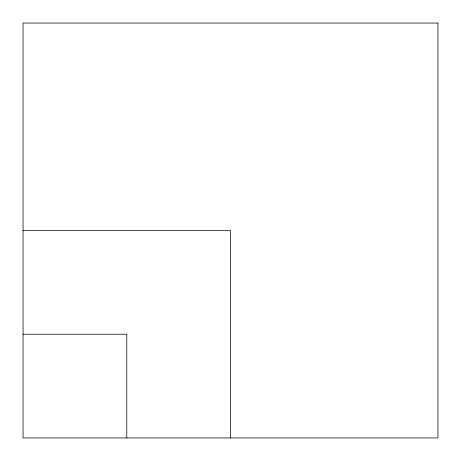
<?xml version="1.0" encoding="UTF-8"?>
<svg xmlns="http://www.w3.org/2000/svg" width="461" height="461" viewBox="0 0 461 461"><rect width="100%" height="100%" fill="white"/><g stroke="black" fill="none" stroke-linecap="round" stroke-linejoin="round"><path stroke-width="0.69" d="M23.05 230.5L230.5 230.5L230.5 437.95M23.05 334.225L126.775 334.225L126.775 437.95M437.95 23.05L23.05 23.05L23.05 437.95L437.95 437.95L437.95 23.05"/></g></svg>
